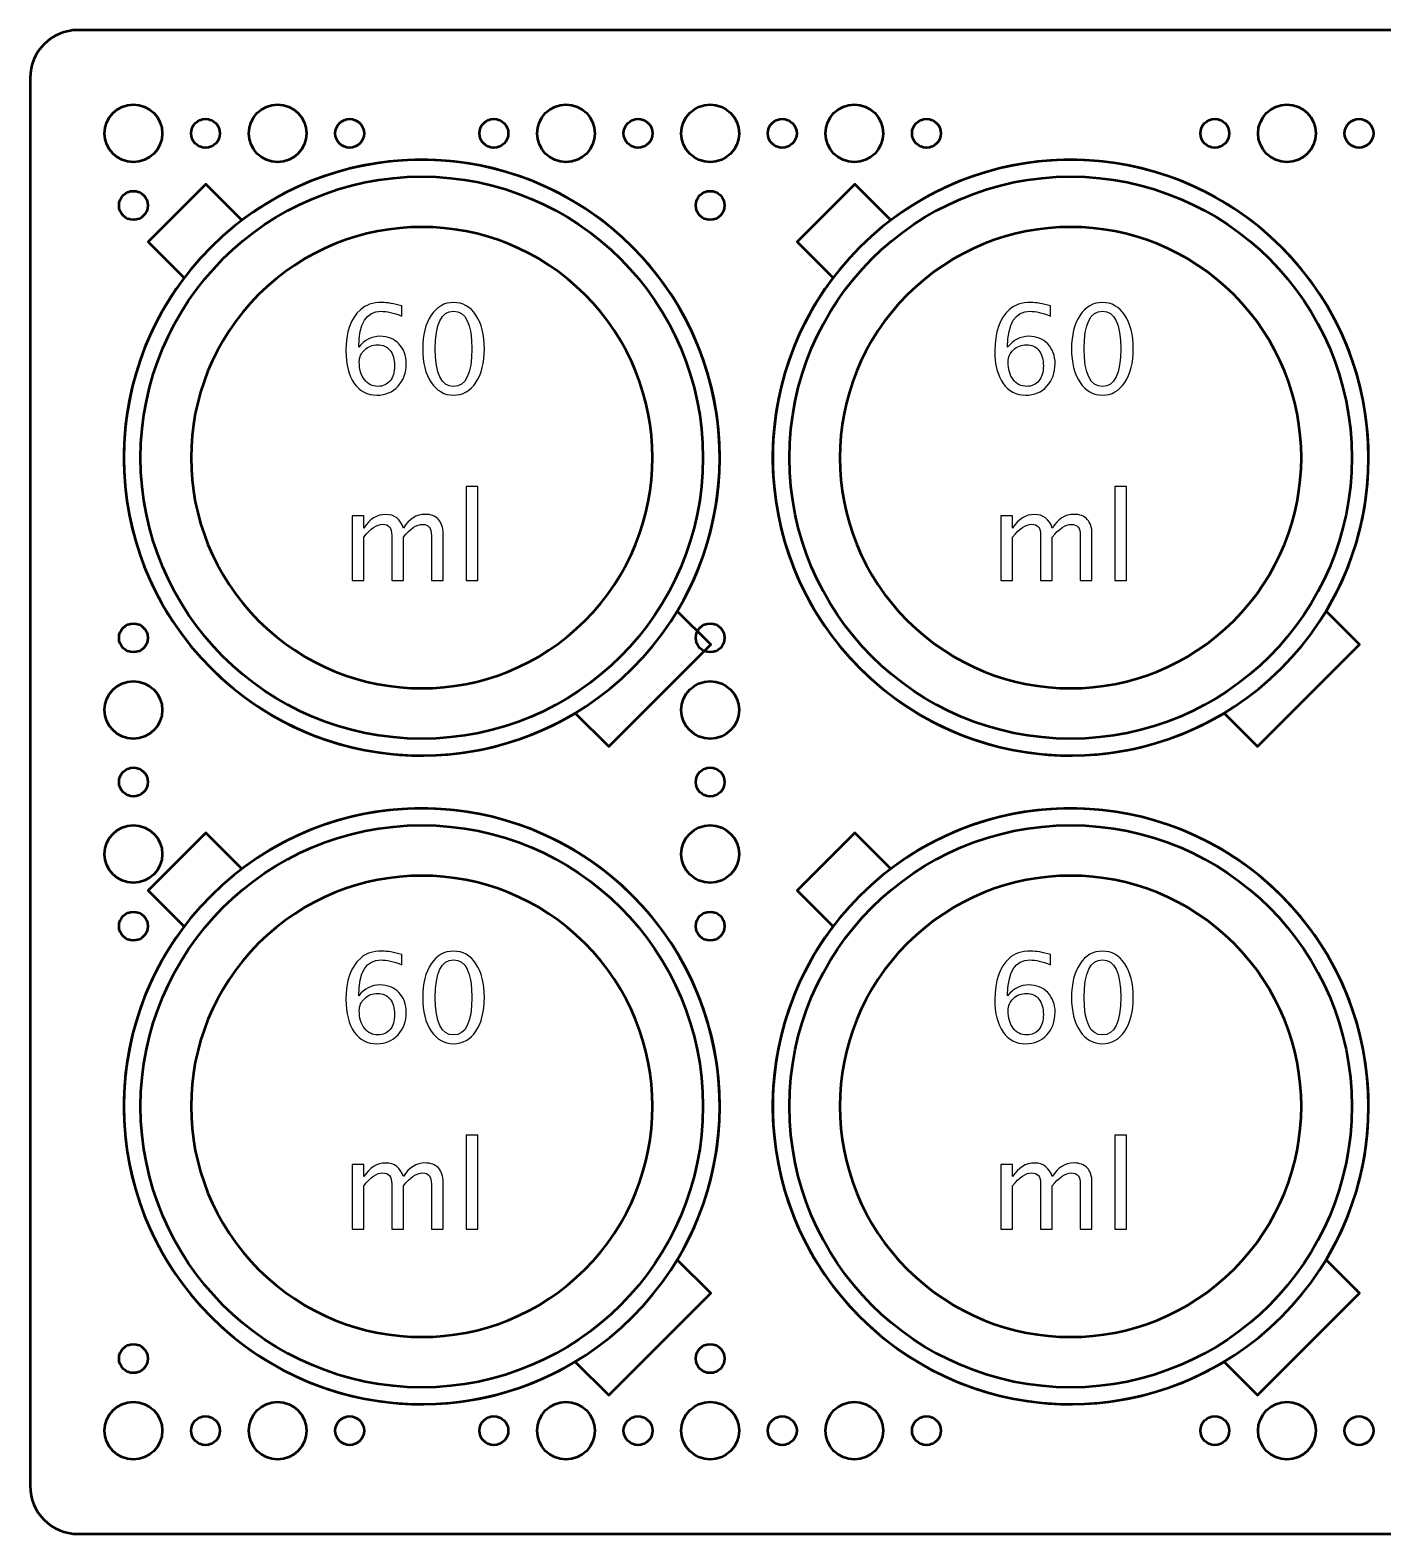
# Model space of a CAD drawing. Header units: centimetres. Extents: x -10.8 to 10.8, y -23.8 to 23.9.
# Drawn here: x -10.82 to 3.25, y -7.83 to 7.83 of the extents above; entities that cross this region are included whole.
import ezdxf

# ---------------------------------------------------------------- set-up
doc = ezdxf.new("R2010")
doc.units = ezdxf.units.CM
doc.header["$MEASUREMENT"] = 0
doc.layers.add('Layer 1', color=7, linetype='Continuous')

msp = doc.modelspace()

# ---------------------------------------------------------------- linework, layer by layer
at = {"layer": 'Layer 1', "lineweight": 53}
for centre, major_axis in [((-9.75, 6.75), (0, 0.3)), ((-8.25, 6.75), (0, 0.3)), ((-5.25, 6.75), (0, 0.3)), ((-3.75, 6.75), (0, 0.3)), ((-2.25, 6.75), (0, 0.3)), ((2.25, 6.75), (0, 0.3)), ((-9, 6.75), (0, 0.15)), ((-7.5, 6.75), (0, 0.15)), ((-6, 6.75), (0, 0.15)), ((-4.5, 6.75), (0, 0.15)), ((-3, 6.75), (0, 0.15)), ((-1.5, 6.75), (0, 0.15)), ((1.5, 6.75), (0, 0.15)), ((3, 6.75), (0, 0.15)), ((-6.75, 3.375), (0, 2.925)), ((0, 3.375), (0, 2.925)), ((-9.75, 6), (0, 0.15)), ((-3.75, 6), (0, 0.15)), ((-9.75, 1.5), (0, 0.15)), ((-3.75, 1.5), (0, 0.15)), ((-9.75, 0.75), (0, 0.3)), ((-3.75, 0.75), (0, 0.3)), ((-9.75, 0), (0, 0.15)), ((-3.75, 0), (0, 0.15)), ((-9.75, -0.75), (0, 0.3)), ((-6.75, -3.375), (0, 2.925)), ((-3.75, -0.75), (0, 0.3)), ((0, -3.375), (0, 2.925)), ((-9.75, -1.5), (0, 0.15)), ((-3.75, -1.5), (0, 0.15)), ((-9.75, -6), (0, 0.15)), ((-3.75, -6), (0, 0.15)), ((-9.75, -6.75), (0, 0.3)), ((-8.25, -6.75), (0, 0.3)), ((-5.25, -6.75), (0, 0.3)), ((-3.75, -6.75), (0, 0.3)), ((-2.25, -6.75), (0, 0.3)), ((2.25, -6.75), (0, 0.3)), ((-9, -6.75), (0, 0.15)), ((-7.5, -6.75), (0, 0.15)), ((-6, -6.75), (0, 0.15)), ((-4.5, -6.75), (0, 0.15)), ((-3, -6.75), (0, 0.15)), ((-1.5, -6.75), (0, 0.15)), ((1.5, -6.75), (0, 0.15)), ((3, -6.75), (0, 0.15))]:
    msp.add_ellipse(centre, major_axis=major_axis, ratio=1, dxfattribs=at)
msp.add_open_spline([(-10.825, -7.325), (-10.825, -7.325), (-10.825, 7.325), (-10.825, 7.325), (-10.825, 7.325), (-10.825, 7.60114), (-10.60114, 7.825), (-10.325, 7.825), (-10.325, 7.825), (-10.325, 7.825), (10.325, 7.825), (10.325, 7.825), (10.325, 7.825), (10.60114, 7.825), (10.825, 7.60114), (10.825, 7.325), (10.825, 7.325), (10.825, 7.325), (10.825, -7.325), (10.825, -7.325), (10.825, -7.325), (10.825, -7.60114), (10.60114, -7.825), (10.325, -7.825), (10.325, -7.825), (10.325, -7.825), (-10.325, -7.825), (-10.325, -7.825), (-10.325, -7.825), (-10.60114, -7.825), (-10.825, -7.60114), (-10.825, -7.325)], degree=3, knots=[0, 0, 0, 0, 0.11111111, 0.11111111, 0.11111111, 0.11111111, 0.22222222, 0.22222222, 0.22222222, 0.22222222, 0.33333333, 0.33333333, 0.33333333, 0.33333333, 0.44444444, 0.44444444, 0.44444444, 0.44444444, 0.55555556, 0.55555556, 0.55555556, 0.55555556, 0.66666667, 0.66666667, 0.66666667, 0.66666667, 0.77777778, 0.77777778, 0.77777778, 0.77777778, 1, 1, 1, 1], dxfattribs=at)
at = {"layer": 'Layer 1', "color": 4, "lineweight": 53}
for points, knots in [([(-8.94204, 5.56704), (-7.7314, 6.77767), (-5.76861, 6.77767), (-4.55797, 5.56704), (-4.55797, 5.56704), (-3.34734, 4.3564), (-3.34734, 2.39361), (-4.55797, 1.18297), (-4.55797, 1.18297), (-5.76861, -0.02766), (-7.7314, -0.02766), (-8.94204, 1.18297), (-8.94204, 1.18297), (-10.15267, 2.39361), (-10.15267, 4.3564), (-8.94204, 5.56704)], [0, 0, 0, 0, 0.2, 0.2, 0.2, 0.2, 0.4, 0.4, 0.4, 0.4, 0.6, 0.6, 0.6, 0.6, 1, 1, 1, 1]), ([(-8.62092, 5.84696), (-7.40599, 6.76886), (-5.66664, 6.6757), (-4.55797, 5.56704), (-4.55797, 5.56704), (-3.53024, 4.5393), (-3.37517, 2.96956), (-4.09239, 1.77805), (-4.09239, 1.77805), (-4.09239, 1.77805), (-3.7448, 1.43046), (-3.7448, 1.43046), (-3.7448, 1.43046), (-3.7448, 1.43046), (-4.80546, 0.3698), (-4.80546, 0.3698), (-4.80546, 0.3698), (-4.80546, 0.3698), (-5.15305, 0.71739), (-5.15305, 0.71739), (-5.15305, 0.71739), (-6.34456, 0.00017), (-7.9143, 0.15524), (-8.94204, 1.18297), (-8.94204, 1.18297), (-10.0507, 2.29164), (-10.14386, 4.03099), (-9.22196, 5.24592), (-9.22196, 5.24592), (-9.22196, 5.24592), (-9.59611, 5.62007), (-9.59611, 5.62007), (-9.59611, 5.62007), (-9.59611, 5.62007), (-8.99507, 6.22111), (-8.99507, 6.22111), (-8.99507, 6.22111), (-8.99507, 6.22111), (-8.62092, 5.84696), (-8.62092, 5.84696)], [0, 0, 0, 0, 0.09090909, 0.09090909, 0.09090909, 0.09090909, 0.18181818, 0.18181818, 0.18181818, 0.18181818, 0.27272727, 0.27272727, 0.27272727, 0.27272727, 0.36363636, 0.36363636, 0.36363636, 0.36363636, 0.45454545, 0.45454545, 0.45454545, 0.45454545, 0.54545455, 0.54545455, 0.54545455, 0.54545455, 0.63636364, 0.63636364, 0.63636364, 0.63636364, 0.72727273, 0.72727273, 0.72727273, 0.72727273, 0.81818182, 0.81818182, 0.81818182, 0.81818182, 1, 1, 1, 1]), ([(-2.19204, 5.56704), (-0.9814, 6.77767), (0.98139, 6.77767), (2.19203, 5.56704), (2.19203, 5.56704), (3.40266, 4.3564), (3.40266, 2.39361), (2.19203, 1.18297), (2.19203, 1.18297), (0.98139, -0.02766), (-0.9814, -0.02766), (-2.19204, 1.18297), (-2.19204, 1.18297), (-3.40267, 2.39361), (-3.40267, 4.3564), (-2.19204, 5.56704)], [0, 0, 0, 0, 0.2, 0.2, 0.2, 0.2, 0.4, 0.4, 0.4, 0.4, 0.6, 0.6, 0.6, 0.6, 1, 1, 1, 1]), ([(-1.87092, 5.84696), (-0.65599, 6.76886), (1.08336, 6.6757), (2.19203, 5.56704), (2.19203, 5.56704), (3.21976, 4.5393), (3.37483, 2.96956), (2.65761, 1.77805), (2.65761, 1.77805), (2.65761, 1.77805), (3.0052, 1.43046), (3.0052, 1.43046), (3.0052, 1.43046), (3.0052, 1.43046), (1.94454, 0.3698), (1.94454, 0.3698), (1.94454, 0.3698), (1.94454, 0.3698), (1.59695, 0.71739), (1.59695, 0.71739), (1.59695, 0.71739), (0.40544, 0.00017), (-1.1643, 0.15524), (-2.19204, 1.18297), (-2.19204, 1.18297), (-3.3007, 2.29164), (-3.39386, 4.03099), (-2.47196, 5.24592), (-2.47196, 5.24592), (-2.47196, 5.24592), (-2.84611, 5.62007), (-2.84611, 5.62007), (-2.84611, 5.62007), (-2.84611, 5.62007), (-2.24507, 6.22111), (-2.24507, 6.22111), (-2.24507, 6.22111), (-2.24507, 6.22111), (-1.87092, 5.84696), (-1.87092, 5.84696)], [0, 0, 0, 0, 0.09090909, 0.09090909, 0.09090909, 0.09090909, 0.18181818, 0.18181818, 0.18181818, 0.18181818, 0.27272727, 0.27272727, 0.27272727, 0.27272727, 0.36363636, 0.36363636, 0.36363636, 0.36363636, 0.45454545, 0.45454545, 0.45454545, 0.45454545, 0.54545455, 0.54545455, 0.54545455, 0.54545455, 0.63636364, 0.63636364, 0.63636364, 0.63636364, 0.72727273, 0.72727273, 0.72727273, 0.72727273, 0.81818182, 0.81818182, 0.81818182, 0.81818182, 1, 1, 1, 1]), ([(-8.44706, 5.07206), (-7.5098, 6.00932), (-5.99021, 6.00932), (-5.05295, 5.07206), (-5.05295, 5.07206), (-4.11569, 4.1348), (-4.11569, 2.61521), (-5.05295, 1.67795), (-5.05295, 1.67795), (-5.99021, 0.74069), (-7.5098, 0.74069), (-8.44706, 1.67795), (-8.44706, 1.67795), (-9.38432, 2.61521), (-9.38432, 4.1348), (-8.44706, 5.07206)], [0, 0, 0, 0, 0.2, 0.2, 0.2, 0.2, 0.4, 0.4, 0.4, 0.4, 0.6, 0.6, 0.6, 0.6, 1, 1, 1, 1]), ([(-1.69706, 5.07206), (-0.7598, 6.00932), (0.75979, 6.00932), (1.69705, 5.07206), (1.69705, 5.07206), (2.63431, 4.1348), (2.63431, 2.61521), (1.69705, 1.67795), (1.69705, 1.67795), (0.75979, 0.74069), (-0.7598, 0.74069), (-1.69706, 1.67795), (-1.69706, 1.67795), (-2.63432, 2.61521), (-2.63432, 4.1348), (-1.69706, 5.07206)], [0, 0, 0, 0, 0.2, 0.2, 0.2, 0.2, 0.4, 0.4, 0.4, 0.4, 0.6, 0.6, 0.6, 0.6, 1, 1, 1, 1]), ([(-8.94204, -1.18296), (-7.7314, 0.02767), (-5.76861, 0.02767), (-4.55797, -1.18296), (-4.55797, -1.18296), (-3.34734, -2.3936), (-3.34734, -4.35639), (-4.55797, -5.56703), (-4.55797, -5.56703), (-5.76861, -6.77766), (-7.7314, -6.77766), (-8.94204, -5.56703), (-8.94204, -5.56703), (-10.15267, -4.35639), (-10.15267, -2.3936), (-8.94204, -1.18296)], [0, 0, 0, 0, 0.2, 0.2, 0.2, 0.2, 0.4, 0.4, 0.4, 0.4, 0.6, 0.6, 0.6, 0.6, 1, 1, 1, 1]), ([(-8.62092, -0.90304), (-7.40599, 0.01886), (-5.66664, -0.0743), (-4.55797, -1.18296), (-4.55797, -1.18296), (-3.53024, -2.2107), (-3.37517, -3.78044), (-4.09239, -4.97195), (-4.09239, -4.97195), (-4.09239, -4.97195), (-3.7448, -5.31954), (-3.7448, -5.31954), (-3.7448, -5.31954), (-3.7448, -5.31954), (-4.80546, -6.3802), (-4.80546, -6.3802), (-4.80546, -6.3802), (-4.80546, -6.3802), (-5.15305, -6.03261), (-5.15305, -6.03261), (-5.15305, -6.03261), (-6.34456, -6.74983), (-7.9143, -6.59476), (-8.94204, -5.56703), (-8.94204, -5.56703), (-10.0507, -4.45836), (-10.14386, -2.71901), (-9.22196, -1.50408), (-9.22196, -1.50408), (-9.22196, -1.50408), (-9.59611, -1.12993), (-9.59611, -1.12993), (-9.59611, -1.12993), (-9.59611, -1.12993), (-8.99507, -0.52889), (-8.99507, -0.52889), (-8.99507, -0.52889), (-8.99507, -0.52889), (-8.62092, -0.90304), (-8.62092, -0.90304)], [0, 0, 0, 0, 0.09090909, 0.09090909, 0.09090909, 0.09090909, 0.18181818, 0.18181818, 0.18181818, 0.18181818, 0.27272727, 0.27272727, 0.27272727, 0.27272727, 0.36363636, 0.36363636, 0.36363636, 0.36363636, 0.45454545, 0.45454545, 0.45454545, 0.45454545, 0.54545455, 0.54545455, 0.54545455, 0.54545455, 0.63636364, 0.63636364, 0.63636364, 0.63636364, 0.72727273, 0.72727273, 0.72727273, 0.72727273, 0.81818182, 0.81818182, 0.81818182, 0.81818182, 1, 1, 1, 1]), ([(-2.19204, -1.18296), (-0.9814, 0.02767), (0.98139, 0.02767), (2.19203, -1.18296), (2.19203, -1.18296), (3.40266, -2.3936), (3.40266, -4.35639), (2.19203, -5.56703), (2.19203, -5.56703), (0.98139, -6.77766), (-0.9814, -6.77766), (-2.19204, -5.56703), (-2.19204, -5.56703), (-3.40267, -4.35639), (-3.40267, -2.3936), (-2.19204, -1.18296)], [0, 0, 0, 0, 0.2, 0.2, 0.2, 0.2, 0.4, 0.4, 0.4, 0.4, 0.6, 0.6, 0.6, 0.6, 1, 1, 1, 1]), ([(-1.87092, -0.90304), (-0.65599, 0.01886), (1.08336, -0.0743), (2.19203, -1.18296), (2.19203, -1.18296), (3.21976, -2.2107), (3.37483, -3.78044), (2.65761, -4.97195), (2.65761, -4.97195), (2.65761, -4.97195), (3.0052, -5.31954), (3.0052, -5.31954), (3.0052, -5.31954), (3.0052, -5.31954), (1.94454, -6.3802), (1.94454, -6.3802), (1.94454, -6.3802), (1.94454, -6.3802), (1.59695, -6.03261), (1.59695, -6.03261), (1.59695, -6.03261), (0.40544, -6.74983), (-1.1643, -6.59476), (-2.19204, -5.56703), (-2.19204, -5.56703), (-3.3007, -4.45836), (-3.39386, -2.71901), (-2.47196, -1.50408), (-2.47196, -1.50408), (-2.47196, -1.50408), (-2.84611, -1.12993), (-2.84611, -1.12993), (-2.84611, -1.12993), (-2.84611, -1.12993), (-2.24507, -0.52889), (-2.24507, -0.52889), (-2.24507, -0.52889), (-2.24507, -0.52889), (-1.87092, -0.90304), (-1.87092, -0.90304)], [0, 0, 0, 0, 0.09090909, 0.09090909, 0.09090909, 0.09090909, 0.18181818, 0.18181818, 0.18181818, 0.18181818, 0.27272727, 0.27272727, 0.27272727, 0.27272727, 0.36363636, 0.36363636, 0.36363636, 0.36363636, 0.45454545, 0.45454545, 0.45454545, 0.45454545, 0.54545455, 0.54545455, 0.54545455, 0.54545455, 0.63636364, 0.63636364, 0.63636364, 0.63636364, 0.72727273, 0.72727273, 0.72727273, 0.72727273, 0.81818182, 0.81818182, 0.81818182, 0.81818182, 1, 1, 1, 1]), ([(-8.44706, -1.67794), (-7.5098, -0.74068), (-5.99021, -0.74068), (-5.05295, -1.67794), (-5.05295, -1.67794), (-4.11569, -2.6152), (-4.11569, -4.13479), (-5.05295, -5.07205), (-5.05295, -5.07205), (-5.99021, -6.00931), (-7.5098, -6.00931), (-8.44706, -5.07205), (-8.44706, -5.07205), (-9.38432, -4.13479), (-9.38432, -2.6152), (-8.44706, -1.67794)], [0, 0, 0, 0, 0.2, 0.2, 0.2, 0.2, 0.4, 0.4, 0.4, 0.4, 0.6, 0.6, 0.6, 0.6, 1, 1, 1, 1]), ([(-1.69706, -1.67794), (-0.7598, -0.74068), (0.75979, -0.74068), (1.69705, -1.67794), (1.69705, -1.67794), (2.63431, -2.6152), (2.63431, -4.13479), (1.69705, -5.07205), (1.69705, -5.07205), (0.75979, -6.00931), (-0.7598, -6.00931), (-1.69706, -5.07205), (-1.69706, -5.07205), (-2.63432, -4.13479), (-2.63432, -2.6152), (-1.69706, -1.67794)], [0, 0, 0, 0, 0.2, 0.2, 0.2, 0.2, 0.4, 0.4, 0.4, 0.4, 0.6, 0.6, 0.6, 0.6, 1, 1, 1, 1])]:
    msp.add_open_spline(points, degree=3, knots=knots, dxfattribs=at)
at = {"layer": 'Layer 1', "color": 4}
for points, knots in [([(-7.40545, 4.5245), (-7.34703, 4.60006), (-7.27358, 4.63795), (-7.1851, 4.63795), (-7.1851, 4.63795), (-7.10488, 4.63795), (-7.03927, 4.61149), (-6.98804, 4.55836), (-6.98804, 4.55836), (-6.93703, 4.50524), (-6.91142, 4.43708), (-6.91142, 4.35389), (-6.91142, 4.35389), (-6.91142, 4.25843), (-6.93999, 4.1799), (-6.99736, 4.11831), (-6.99736, 4.11831), (-7.05472, 4.05671), (-7.12753, 4.02581), (-7.21622, 4.02581), (-7.21622, 4.02581), (-7.31697, 4.02581), (-7.39614, 4.06666), (-7.45307, 4.14815), (-7.45307, 4.14815), (-7.51022, 4.22986), (-7.5388, 4.34289), (-7.5388, 4.48703), (-7.5388, 4.48703), (-7.5388, 4.68134), (-7.48885, 4.82379), (-7.38915, 4.91481), (-7.38915, 4.91481), (-7.33496, 4.96476), (-7.26003, 4.98974), (-7.16457, 4.98974), (-7.16457, 4.98974), (-7.10912, 4.98974), (-7.04032, 4.97831), (-6.95841, 4.95545), (-6.95841, 4.95545), (-6.95841, 4.95545), (-6.95841, 4.84877), (-6.95841, 4.84877), (-6.95841, 4.84877), (-7.04498, 4.88179), (-7.1161, 4.8983), (-7.17198, 4.8983), (-7.17198, 4.8983), (-7.32756, 4.8983), (-7.40545, 4.77363), (-7.40545, 4.5245)], [0, 0, 0, 0, 0.07142857, 0.07142857, 0.07142857, 0.07142857, 0.14285714, 0.14285714, 0.14285714, 0.14285714, 0.21428571, 0.21428571, 0.21428571, 0.21428571, 0.28571429, 0.28571429, 0.28571429, 0.28571429, 0.35714286, 0.35714286, 0.35714286, 0.35714286, 0.42857143, 0.42857143, 0.42857143, 0.42857143, 0.5, 0.5, 0.5, 0.5, 0.57142857, 0.57142857, 0.57142857, 0.57142857, 0.64285714, 0.64285714, 0.64285714, 0.64285714, 0.71428571, 0.71428571, 0.71428571, 0.71428571, 0.78571429, 0.78571429, 0.78571429, 0.78571429, 0.85714286, 0.85714286, 0.85714286, 0.85714286, 1, 1, 1, 1]), ([(-6.41951, 4.02581), (-6.51582, 4.02581), (-6.5935, 4.07005), (-6.65234, 4.15831), (-6.65234, 4.15831), (-6.7114, 4.24658), (-6.74082, 4.363), (-6.74082, 4.50778), (-6.74082, 4.50778), (-6.74082, 4.65256), (-6.7114, 4.76897), (-6.65234, 4.85724), (-6.65234, 4.85724), (-6.5935, 4.9455), (-6.51582, 4.98974), (-6.41951, 4.98974), (-6.41951, 4.98974), (-6.32278, 4.98974), (-6.2451, 4.94571), (-6.18625, 4.85766), (-6.18625, 4.85766), (-6.12762, 4.76961), (-6.0982, 4.65298), (-6.0982, 4.50778), (-6.0982, 4.50778), (-6.0982, 4.363), (-6.12762, 4.24658), (-6.18625, 4.15831), (-6.18625, 4.15831), (-6.2451, 4.07005), (-6.32278, 4.02581), (-6.41951, 4.02581)], [0, 0, 0, 0, 0.11111111, 0.11111111, 0.11111111, 0.11111111, 0.22222222, 0.22222222, 0.22222222, 0.22222222, 0.33333333, 0.33333333, 0.33333333, 0.33333333, 0.44444444, 0.44444444, 0.44444444, 0.44444444, 0.55555556, 0.55555556, 0.55555556, 0.55555556, 0.66666667, 0.66666667, 0.66666667, 0.66666667, 0.77777778, 0.77777778, 0.77777778, 0.77777778, 1, 1, 1, 1]), ([(-6.41972, 4.11725), (-6.29251, 4.11725), (-6.22901, 4.24743), (-6.22901, 4.50778), (-6.22901, 4.50778), (-6.22901, 4.76813), (-6.29251, 4.8983), (-6.41972, 4.8983), (-6.41972, 4.8983), (-6.54651, 4.8983), (-6.61001, 4.76813), (-6.61001, 4.50778), (-6.61001, 4.50778), (-6.61001, 4.24743), (-6.54651, 4.11725), (-6.41972, 4.11725)], [0, 0, 0, 0, 0.2, 0.2, 0.2, 0.2, 0.4, 0.4, 0.4, 0.4, 0.6, 0.6, 0.6, 0.6, 1, 1, 1, 1]), ([(-0.65545, 4.5245), (-0.59703, 4.60006), (-0.52358, 4.63795), (-0.4351, 4.63795), (-0.4351, 4.63795), (-0.35488, 4.63795), (-0.28927, 4.61149), (-0.23804, 4.55836), (-0.23804, 4.55836), (-0.18703, 4.50524), (-0.16142, 4.43708), (-0.16142, 4.35389), (-0.16142, 4.35389), (-0.16142, 4.25843), (-0.18999, 4.1799), (-0.24736, 4.11831), (-0.24736, 4.11831), (-0.30472, 4.05671), (-0.37753, 4.02581), (-0.46622, 4.02581), (-0.46622, 4.02581), (-0.56697, 4.02581), (-0.64614, 4.06666), (-0.70307, 4.14815), (-0.70307, 4.14815), (-0.76022, 4.22986), (-0.7888, 4.34289), (-0.7888, 4.48703), (-0.7888, 4.48703), (-0.7888, 4.68134), (-0.73885, 4.82379), (-0.63915, 4.91481), (-0.63915, 4.91481), (-0.58496, 4.96476), (-0.51003, 4.98974), (-0.41457, 4.98974), (-0.41457, 4.98974), (-0.35912, 4.98974), (-0.29032, 4.97831), (-0.20841, 4.95545), (-0.20841, 4.95545), (-0.20841, 4.95545), (-0.20841, 4.84877), (-0.20841, 4.84877), (-0.20841, 4.84877), (-0.29498, 4.88179), (-0.3661, 4.8983), (-0.42198, 4.8983), (-0.42198, 4.8983), (-0.57756, 4.8983), (-0.65545, 4.77363), (-0.65545, 4.5245)], [0, 0, 0, 0, 0.07142857, 0.07142857, 0.07142857, 0.07142857, 0.14285714, 0.14285714, 0.14285714, 0.14285714, 0.21428571, 0.21428571, 0.21428571, 0.21428571, 0.28571429, 0.28571429, 0.28571429, 0.28571429, 0.35714286, 0.35714286, 0.35714286, 0.35714286, 0.42857143, 0.42857143, 0.42857143, 0.42857143, 0.5, 0.5, 0.5, 0.5, 0.57142857, 0.57142857, 0.57142857, 0.57142857, 0.64285714, 0.64285714, 0.64285714, 0.64285714, 0.71428571, 0.71428571, 0.71428571, 0.71428571, 0.78571429, 0.78571429, 0.78571429, 0.78571429, 0.85714286, 0.85714286, 0.85714286, 0.85714286, 1, 1, 1, 1]), ([(0.33049, 4.02581), (0.23418, 4.02581), (0.1565, 4.07005), (0.09766, 4.15831), (0.09766, 4.15831), (0.0386, 4.24658), (0.00918, 4.363), (0.00918, 4.50778), (0.00918, 4.50778), (0.00918, 4.65256), (0.0386, 4.76897), (0.09766, 4.85724), (0.09766, 4.85724), (0.1565, 4.9455), (0.23418, 4.98974), (0.33049, 4.98974), (0.33049, 4.98974), (0.42722, 4.98974), (0.5049, 4.94571), (0.56375, 4.85766), (0.56375, 4.85766), (0.62238, 4.76961), (0.6518, 4.65298), (0.6518, 4.50778), (0.6518, 4.50778), (0.6518, 4.363), (0.62238, 4.24658), (0.56375, 4.15831), (0.56375, 4.15831), (0.5049, 4.07005), (0.42722, 4.02581), (0.33049, 4.02581)], [0, 0, 0, 0, 0.11111111, 0.11111111, 0.11111111, 0.11111111, 0.22222222, 0.22222222, 0.22222222, 0.22222222, 0.33333333, 0.33333333, 0.33333333, 0.33333333, 0.44444444, 0.44444444, 0.44444444, 0.44444444, 0.55555556, 0.55555556, 0.55555556, 0.55555556, 0.66666667, 0.66666667, 0.66666667, 0.66666667, 0.77777778, 0.77777778, 0.77777778, 0.77777778, 1, 1, 1, 1]), ([(0.33028, 4.11725), (0.45749, 4.11725), (0.52099, 4.24743), (0.52099, 4.50778), (0.52099, 4.50778), (0.52099, 4.76813), (0.45749, 4.8983), (0.33028, 4.8983), (0.33028, 4.8983), (0.20349, 4.8983), (0.13999, 4.76813), (0.13999, 4.50778), (0.13999, 4.50778), (0.13999, 4.24743), (0.20349, 4.11725), (0.33028, 4.11725)], [0, 0, 0, 0, 0.2, 0.2, 0.2, 0.2, 0.4, 0.4, 0.4, 0.4, 0.6, 0.6, 0.6, 0.6, 1, 1, 1, 1]), ([(-7.03334, 4.32976), (-7.03334, 4.39771), (-7.049, 4.45147), (-7.08054, 4.49105), (-7.08054, 4.49105), (-7.11208, 4.53064), (-7.15526, 4.55032), (-7.21008, 4.55032), (-7.21008, 4.55032), (-7.26236, 4.55032), (-7.30702, 4.53296), (-7.34428, 4.49804), (-7.34428, 4.49804), (-7.38174, 4.46333), (-7.40037, 4.42142), (-7.40037, 4.37252), (-7.40037, 4.37252), (-7.40037, 4.29547), (-7.38259, 4.23367), (-7.34724, 4.1871), (-7.34724, 4.1871), (-7.31168, 4.14053), (-7.26469, 4.11725), (-7.20627, 4.11725), (-7.20627, 4.11725), (-7.15314, 4.11725), (-7.11102, 4.1363), (-7.07991, 4.1744), (-7.07991, 4.1744), (-7.04879, 4.2125), (-7.03334, 4.26436), (-7.03334, 4.32976)], [0, 0, 0, 0, 0.11111111, 0.11111111, 0.11111111, 0.11111111, 0.22222222, 0.22222222, 0.22222222, 0.22222222, 0.33333333, 0.33333333, 0.33333333, 0.33333333, 0.44444444, 0.44444444, 0.44444444, 0.44444444, 0.55555556, 0.55555556, 0.55555556, 0.55555556, 0.66666667, 0.66666667, 0.66666667, 0.66666667, 0.77777778, 0.77777778, 0.77777778, 0.77777778, 1, 1, 1, 1]), ([(-0.28334, 4.32976), (-0.28334, 4.39771), (-0.299, 4.45147), (-0.33054, 4.49105), (-0.33054, 4.49105), (-0.36208, 4.53064), (-0.40526, 4.55032), (-0.46008, 4.55032), (-0.46008, 4.55032), (-0.51236, 4.55032), (-0.55702, 4.53296), (-0.59428, 4.49804), (-0.59428, 4.49804), (-0.63174, 4.46333), (-0.65037, 4.42142), (-0.65037, 4.37252), (-0.65037, 4.37252), (-0.65037, 4.29547), (-0.63259, 4.23367), (-0.59724, 4.1871), (-0.59724, 4.1871), (-0.56168, 4.14053), (-0.51469, 4.11725), (-0.45627, 4.11725), (-0.45627, 4.11725), (-0.40314, 4.11725), (-0.36102, 4.1363), (-0.32991, 4.1744), (-0.32991, 4.1744), (-0.29879, 4.2125), (-0.28334, 4.26436), (-0.28334, 4.32976)], [0, 0, 0, 0, 0.11111111, 0.11111111, 0.11111111, 0.11111111, 0.22222222, 0.22222222, 0.22222222, 0.22222222, 0.33333333, 0.33333333, 0.33333333, 0.33333333, 0.44444444, 0.44444444, 0.44444444, 0.44444444, 0.55555556, 0.55555556, 0.55555556, 0.55555556, 0.66666667, 0.66666667, 0.66666667, 0.66666667, 0.77777778, 0.77777778, 0.77777778, 0.77777778, 1, 1, 1, 1]), ([(-6.28955, 2.0971), (-6.28955, 2.0971), (-6.28955, 3.07627), (-6.28955, 3.07627), (-6.28955, 3.07627), (-6.28955, 3.07627), (-6.16763, 3.07627), (-6.16763, 3.07627), (-6.16763, 3.07627), (-6.16763, 3.07627), (-6.16763, 2.0971), (-6.16763, 2.0971), (-6.16763, 2.0971), (-6.16763, 2.0971), (-6.28955, 2.0971), (-6.28955, 2.0971)], [0, 0, 0, 0, 0.2, 0.2, 0.2, 0.2, 0.4, 0.4, 0.4, 0.4, 0.6, 0.6, 0.6, 0.6, 1, 1, 1, 1]), ([(0.46045, 2.0971), (0.46045, 2.0971), (0.46045, 3.07627), (0.46045, 3.07627), (0.46045, 3.07627), (0.46045, 3.07627), (0.58237, 3.07627), (0.58237, 3.07627), (0.58237, 3.07627), (0.58237, 3.07627), (0.58237, 2.0971), (0.58237, 2.0971), (0.58237, 2.0971), (0.58237, 2.0971), (0.46045, 2.0971), (0.46045, 2.0971)], [0, 0, 0, 0, 0.2, 0.2, 0.2, 0.2, 0.4, 0.4, 0.4, 0.4, 0.6, 0.6, 0.6, 0.6, 1, 1, 1, 1]), ([(-7.47531, 2.0971), (-7.47531, 2.0971), (-7.47531, 2.7702), (-7.47531, 2.7702), (-7.47531, 2.7702), (-7.47531, 2.7702), (-7.35339, 2.7702), (-7.35339, 2.7702), (-7.35339, 2.7702), (-7.35339, 2.7702), (-7.35339, 2.64299), (-7.35339, 2.64299), (-7.35339, 2.64299), (-7.29391, 2.73718), (-7.21771, 2.78417), (-7.12437, 2.78417), (-7.12437, 2.78417), (-7.03441, 2.78417), (-6.97324, 2.73718), (-6.94064, 2.64299), (-6.94064, 2.64299), (-6.88285, 2.73803), (-6.8075, 2.78544), (-6.715, 2.78544), (-6.715, 2.78544), (-6.65595, 2.78544), (-6.61002, 2.76808), (-6.57721, 2.73316), (-6.57721, 2.73316), (-6.5444, 2.69823), (-6.52789, 2.64934), (-6.52789, 2.58647), (-6.52789, 2.58647), (-6.52789, 2.58647), (-6.52789, 2.0971), (-6.52789, 2.0971), (-6.52789, 2.0971), (-6.52789, 2.0971), (-6.64981, 2.0971), (-6.64981, 2.0971), (-6.64981, 2.0971), (-6.64981, 2.0971), (-6.64981, 2.56637), (-6.64981, 2.56637), (-6.64981, 2.56637), (-6.64981, 2.64299), (-6.68029, 2.6813), (-6.74125, 2.6813), (-6.74125, 2.6813), (-6.80454, 2.6813), (-6.871, 2.63664), (-6.94064, 2.5471), (-6.94064, 2.5471), (-6.94064, 2.5471), (-6.94064, 2.0971), (-6.94064, 2.0971), (-6.94064, 2.0971), (-6.94064, 2.0971), (-7.06256, 2.0971), (-7.06256, 2.0971), (-7.06256, 2.0971), (-7.06256, 2.0971), (-7.06256, 2.56679), (-7.06256, 2.56679), (-7.06256, 2.56679), (-7.06256, 2.64405), (-7.09346, 2.68257), (-7.15548, 2.68257), (-7.15548, 2.68257), (-7.21708, 2.68257), (-7.28312, 2.6377), (-7.35339, 2.54774), (-7.35339, 2.54774), (-7.35339, 2.54774), (-7.35339, 2.0971), (-7.35339, 2.0971), (-7.35339, 2.0971), (-7.35339, 2.0971), (-7.47531, 2.0971), (-7.47531, 2.0971)], [0, 0, 0, 0, 0.04761905, 0.04761905, 0.04761905, 0.04761905, 0.0952381, 0.0952381, 0.0952381, 0.0952381, 0.14285714, 0.14285714, 0.14285714, 0.14285714, 0.19047619, 0.19047619, 0.19047619, 0.19047619, 0.23809524, 0.23809524, 0.23809524, 0.23809524, 0.28571429, 0.28571429, 0.28571429, 0.28571429, 0.33333333, 0.33333333, 0.33333333, 0.33333333, 0.38095238, 0.38095238, 0.38095238, 0.38095238, 0.42857143, 0.42857143, 0.42857143, 0.42857143, 0.47619048, 0.47619048, 0.47619048, 0.47619048, 0.52380952, 0.52380952, 0.52380952, 0.52380952, 0.57142857, 0.57142857, 0.57142857, 0.57142857, 0.61904762, 0.61904762, 0.61904762, 0.61904762, 0.66666667, 0.66666667, 0.66666667, 0.66666667, 0.71428571, 0.71428571, 0.71428571, 0.71428571, 0.76190476, 0.76190476, 0.76190476, 0.76190476, 0.80952381, 0.80952381, 0.80952381, 0.80952381, 0.85714286, 0.85714286, 0.85714286, 0.85714286, 0.9047619, 0.9047619, 0.9047619, 0.9047619, 1, 1, 1, 1]), ([(-0.72531, 2.0971), (-0.72531, 2.0971), (-0.72531, 2.7702), (-0.72531, 2.7702), (-0.72531, 2.7702), (-0.72531, 2.7702), (-0.60339, 2.7702), (-0.60339, 2.7702), (-0.60339, 2.7702), (-0.60339, 2.7702), (-0.60339, 2.64299), (-0.60339, 2.64299), (-0.60339, 2.64299), (-0.54391, 2.73718), (-0.46771, 2.78417), (-0.37437, 2.78417), (-0.37437, 2.78417), (-0.28441, 2.78417), (-0.22324, 2.73718), (-0.19064, 2.64299), (-0.19064, 2.64299), (-0.13285, 2.73803), (-0.0575, 2.78544), (0.035, 2.78544), (0.035, 2.78544), (0.09405, 2.78544), (0.13998, 2.76808), (0.17279, 2.73316), (0.17279, 2.73316), (0.2056, 2.69823), (0.22211, 2.64934), (0.22211, 2.58647), (0.22211, 2.58647), (0.22211, 2.58647), (0.22211, 2.0971), (0.22211, 2.0971), (0.22211, 2.0971), (0.22211, 2.0971), (0.10019, 2.0971), (0.10019, 2.0971), (0.10019, 2.0971), (0.10019, 2.0971), (0.10019, 2.56637), (0.10019, 2.56637), (0.10019, 2.56637), (0.10019, 2.64299), (0.06971, 2.6813), (0.00875, 2.6813), (0.00875, 2.6813), (-0.05454, 2.6813), (-0.121, 2.63664), (-0.19064, 2.5471), (-0.19064, 2.5471), (-0.19064, 2.5471), (-0.19064, 2.0971), (-0.19064, 2.0971), (-0.19064, 2.0971), (-0.19064, 2.0971), (-0.31256, 2.0971), (-0.31256, 2.0971), (-0.31256, 2.0971), (-0.31256, 2.0971), (-0.31256, 2.56679), (-0.31256, 2.56679), (-0.31256, 2.56679), (-0.31256, 2.64405), (-0.34346, 2.68257), (-0.40548, 2.68257), (-0.40548, 2.68257), (-0.46708, 2.68257), (-0.53312, 2.6377), (-0.60339, 2.54774), (-0.60339, 2.54774), (-0.60339, 2.54774), (-0.60339, 2.0971), (-0.60339, 2.0971), (-0.60339, 2.0971), (-0.60339, 2.0971), (-0.72531, 2.0971), (-0.72531, 2.0971)], [0, 0, 0, 0, 0.04761905, 0.04761905, 0.04761905, 0.04761905, 0.0952381, 0.0952381, 0.0952381, 0.0952381, 0.14285714, 0.14285714, 0.14285714, 0.14285714, 0.19047619, 0.19047619, 0.19047619, 0.19047619, 0.23809524, 0.23809524, 0.23809524, 0.23809524, 0.28571429, 0.28571429, 0.28571429, 0.28571429, 0.33333333, 0.33333333, 0.33333333, 0.33333333, 0.38095238, 0.38095238, 0.38095238, 0.38095238, 0.42857143, 0.42857143, 0.42857143, 0.42857143, 0.47619048, 0.47619048, 0.47619048, 0.47619048, 0.52380952, 0.52380952, 0.52380952, 0.52380952, 0.57142857, 0.57142857, 0.57142857, 0.57142857, 0.61904762, 0.61904762, 0.61904762, 0.61904762, 0.66666667, 0.66666667, 0.66666667, 0.66666667, 0.71428571, 0.71428571, 0.71428571, 0.71428571, 0.76190476, 0.76190476, 0.76190476, 0.76190476, 0.80952381, 0.80952381, 0.80952381, 0.80952381, 0.85714286, 0.85714286, 0.85714286, 0.85714286, 0.9047619, 0.9047619, 0.9047619, 0.9047619, 1, 1, 1, 1]), ([(-7.40545, -2.2255), (-7.34703, -2.14994), (-7.27358, -2.11205), (-7.1851, -2.11205), (-7.1851, -2.11205), (-7.10488, -2.11205), (-7.03927, -2.13851), (-6.98804, -2.19164), (-6.98804, -2.19164), (-6.93703, -2.24476), (-6.91142, -2.31292), (-6.91142, -2.39611), (-6.91142, -2.39611), (-6.91142, -2.49157), (-6.93999, -2.5701), (-6.99736, -2.63169), (-6.99736, -2.63169), (-7.05472, -2.69329), (-7.12753, -2.72419), (-7.21622, -2.72419), (-7.21622, -2.72419), (-7.31697, -2.72419), (-7.39614, -2.68334), (-7.45307, -2.60185), (-7.45307, -2.60185), (-7.51022, -2.52014), (-7.5388, -2.40711), (-7.5388, -2.26297), (-7.5388, -2.26297), (-7.5388, -2.06866), (-7.48885, -1.92621), (-7.38915, -1.83519), (-7.38915, -1.83519), (-7.33496, -1.78524), (-7.26003, -1.76026), (-7.16457, -1.76026), (-7.16457, -1.76026), (-7.10912, -1.76026), (-7.04032, -1.77169), (-6.95841, -1.79455), (-6.95841, -1.79455), (-6.95841, -1.79455), (-6.95841, -1.90123), (-6.95841, -1.90123), (-6.95841, -1.90123), (-7.04498, -1.86821), (-7.1161, -1.8517), (-7.17198, -1.8517), (-7.17198, -1.8517), (-7.32756, -1.8517), (-7.40545, -1.97637), (-7.40545, -2.2255)], [0, 0, 0, 0, 0.07142857, 0.07142857, 0.07142857, 0.07142857, 0.14285714, 0.14285714, 0.14285714, 0.14285714, 0.21428571, 0.21428571, 0.21428571, 0.21428571, 0.28571429, 0.28571429, 0.28571429, 0.28571429, 0.35714286, 0.35714286, 0.35714286, 0.35714286, 0.42857143, 0.42857143, 0.42857143, 0.42857143, 0.5, 0.5, 0.5, 0.5, 0.57142857, 0.57142857, 0.57142857, 0.57142857, 0.64285714, 0.64285714, 0.64285714, 0.64285714, 0.71428571, 0.71428571, 0.71428571, 0.71428571, 0.78571429, 0.78571429, 0.78571429, 0.78571429, 0.85714286, 0.85714286, 0.85714286, 0.85714286, 1, 1, 1, 1]), ([(-6.41951, -2.72419), (-6.51582, -2.72419), (-6.5935, -2.67995), (-6.65234, -2.59169), (-6.65234, -2.59169), (-6.7114, -2.50342), (-6.74082, -2.387), (-6.74082, -2.24222), (-6.74082, -2.24222), (-6.74082, -2.09744), (-6.7114, -1.98103), (-6.65234, -1.89276), (-6.65234, -1.89276), (-6.5935, -1.8045), (-6.51582, -1.76026), (-6.41951, -1.76026), (-6.41951, -1.76026), (-6.32278, -1.76026), (-6.2451, -1.80429), (-6.18625, -1.89234), (-6.18625, -1.89234), (-6.12762, -1.98039), (-6.0982, -2.09702), (-6.0982, -2.24222), (-6.0982, -2.24222), (-6.0982, -2.387), (-6.12762, -2.50342), (-6.18625, -2.59169), (-6.18625, -2.59169), (-6.2451, -2.67995), (-6.32278, -2.72419), (-6.41951, -2.72419)], [0, 0, 0, 0, 0.11111111, 0.11111111, 0.11111111, 0.11111111, 0.22222222, 0.22222222, 0.22222222, 0.22222222, 0.33333333, 0.33333333, 0.33333333, 0.33333333, 0.44444444, 0.44444444, 0.44444444, 0.44444444, 0.55555556, 0.55555556, 0.55555556, 0.55555556, 0.66666667, 0.66666667, 0.66666667, 0.66666667, 0.77777778, 0.77777778, 0.77777778, 0.77777778, 1, 1, 1, 1]), ([(-6.41972, -2.63275), (-6.29251, -2.63275), (-6.22901, -2.50257), (-6.22901, -2.24222), (-6.22901, -2.24222), (-6.22901, -1.98187), (-6.29251, -1.8517), (-6.41972, -1.8517), (-6.41972, -1.8517), (-6.54651, -1.8517), (-6.61001, -1.98187), (-6.61001, -2.24222), (-6.61001, -2.24222), (-6.61001, -2.50257), (-6.54651, -2.63275), (-6.41972, -2.63275)], [0, 0, 0, 0, 0.2, 0.2, 0.2, 0.2, 0.4, 0.4, 0.4, 0.4, 0.6, 0.6, 0.6, 0.6, 1, 1, 1, 1]), ([(-0.65545, -2.2255), (-0.59703, -2.14994), (-0.52358, -2.11205), (-0.4351, -2.11205), (-0.4351, -2.11205), (-0.35488, -2.11205), (-0.28927, -2.13851), (-0.23804, -2.19164), (-0.23804, -2.19164), (-0.18703, -2.24476), (-0.16142, -2.31292), (-0.16142, -2.39611), (-0.16142, -2.39611), (-0.16142, -2.49157), (-0.18999, -2.5701), (-0.24736, -2.63169), (-0.24736, -2.63169), (-0.30472, -2.69329), (-0.37753, -2.72419), (-0.46622, -2.72419), (-0.46622, -2.72419), (-0.56697, -2.72419), (-0.64614, -2.68334), (-0.70307, -2.60185), (-0.70307, -2.60185), (-0.76022, -2.52014), (-0.7888, -2.40711), (-0.7888, -2.26297), (-0.7888, -2.26297), (-0.7888, -2.06866), (-0.73885, -1.92621), (-0.63915, -1.83519), (-0.63915, -1.83519), (-0.58496, -1.78524), (-0.51003, -1.76026), (-0.41457, -1.76026), (-0.41457, -1.76026), (-0.35912, -1.76026), (-0.29032, -1.77169), (-0.20841, -1.79455), (-0.20841, -1.79455), (-0.20841, -1.79455), (-0.20841, -1.90123), (-0.20841, -1.90123), (-0.20841, -1.90123), (-0.29498, -1.86821), (-0.3661, -1.8517), (-0.42198, -1.8517), (-0.42198, -1.8517), (-0.57756, -1.8517), (-0.65545, -1.97637), (-0.65545, -2.2255)], [0, 0, 0, 0, 0.07142857, 0.07142857, 0.07142857, 0.07142857, 0.14285714, 0.14285714, 0.14285714, 0.14285714, 0.21428571, 0.21428571, 0.21428571, 0.21428571, 0.28571429, 0.28571429, 0.28571429, 0.28571429, 0.35714286, 0.35714286, 0.35714286, 0.35714286, 0.42857143, 0.42857143, 0.42857143, 0.42857143, 0.5, 0.5, 0.5, 0.5, 0.57142857, 0.57142857, 0.57142857, 0.57142857, 0.64285714, 0.64285714, 0.64285714, 0.64285714, 0.71428571, 0.71428571, 0.71428571, 0.71428571, 0.78571429, 0.78571429, 0.78571429, 0.78571429, 0.85714286, 0.85714286, 0.85714286, 0.85714286, 1, 1, 1, 1]), ([(0.33049, -2.72419), (0.23418, -2.72419), (0.1565, -2.67995), (0.09766, -2.59169), (0.09766, -2.59169), (0.0386, -2.50342), (0.00918, -2.387), (0.00918, -2.24222), (0.00918, -2.24222), (0.00918, -2.09744), (0.0386, -1.98103), (0.09766, -1.89276), (0.09766, -1.89276), (0.1565, -1.8045), (0.23418, -1.76026), (0.33049, -1.76026), (0.33049, -1.76026), (0.42722, -1.76026), (0.5049, -1.80429), (0.56375, -1.89234), (0.56375, -1.89234), (0.62238, -1.98039), (0.6518, -2.09702), (0.6518, -2.24222), (0.6518, -2.24222), (0.6518, -2.387), (0.62238, -2.50342), (0.56375, -2.59169), (0.56375, -2.59169), (0.5049, -2.67995), (0.42722, -2.72419), (0.33049, -2.72419)], [0, 0, 0, 0, 0.11111111, 0.11111111, 0.11111111, 0.11111111, 0.22222222, 0.22222222, 0.22222222, 0.22222222, 0.33333333, 0.33333333, 0.33333333, 0.33333333, 0.44444444, 0.44444444, 0.44444444, 0.44444444, 0.55555556, 0.55555556, 0.55555556, 0.55555556, 0.66666667, 0.66666667, 0.66666667, 0.66666667, 0.77777778, 0.77777778, 0.77777778, 0.77777778, 1, 1, 1, 1]), ([(0.33028, -2.63275), (0.45749, -2.63275), (0.52099, -2.50257), (0.52099, -2.24222), (0.52099, -2.24222), (0.52099, -1.98187), (0.45749, -1.8517), (0.33028, -1.8517), (0.33028, -1.8517), (0.20349, -1.8517), (0.13999, -1.98187), (0.13999, -2.24222), (0.13999, -2.24222), (0.13999, -2.50257), (0.20349, -2.63275), (0.33028, -2.63275)], [0, 0, 0, 0, 0.2, 0.2, 0.2, 0.2, 0.4, 0.4, 0.4, 0.4, 0.6, 0.6, 0.6, 0.6, 1, 1, 1, 1]), ([(-7.03334, -2.42024), (-7.03334, -2.35229), (-7.049, -2.29853), (-7.08054, -2.25895), (-7.08054, -2.25895), (-7.11208, -2.21936), (-7.15526, -2.19968), (-7.21008, -2.19968), (-7.21008, -2.19968), (-7.26236, -2.19968), (-7.30702, -2.21704), (-7.34428, -2.25196), (-7.34428, -2.25196), (-7.38174, -2.28667), (-7.40037, -2.32858), (-7.40037, -2.37748), (-7.40037, -2.37748), (-7.40037, -2.45453), (-7.38259, -2.51633), (-7.34724, -2.5629), (-7.34724, -2.5629), (-7.31168, -2.60947), (-7.26469, -2.63275), (-7.20627, -2.63275), (-7.20627, -2.63275), (-7.15314, -2.63275), (-7.11102, -2.6137), (-7.07991, -2.5756), (-7.07991, -2.5756), (-7.04879, -2.5375), (-7.03334, -2.48564), (-7.03334, -2.42024)], [0, 0, 0, 0, 0.11111111, 0.11111111, 0.11111111, 0.11111111, 0.22222222, 0.22222222, 0.22222222, 0.22222222, 0.33333333, 0.33333333, 0.33333333, 0.33333333, 0.44444444, 0.44444444, 0.44444444, 0.44444444, 0.55555556, 0.55555556, 0.55555556, 0.55555556, 0.66666667, 0.66666667, 0.66666667, 0.66666667, 0.77777778, 0.77777778, 0.77777778, 0.77777778, 1, 1, 1, 1]), ([(-0.28334, -2.42024), (-0.28334, -2.35229), (-0.299, -2.29853), (-0.33054, -2.25895), (-0.33054, -2.25895), (-0.36208, -2.21936), (-0.40526, -2.19968), (-0.46008, -2.19968), (-0.46008, -2.19968), (-0.51236, -2.19968), (-0.55702, -2.21704), (-0.59428, -2.25196), (-0.59428, -2.25196), (-0.63174, -2.28667), (-0.65037, -2.32858), (-0.65037, -2.37748), (-0.65037, -2.37748), (-0.65037, -2.45453), (-0.63259, -2.51633), (-0.59724, -2.5629), (-0.59724, -2.5629), (-0.56168, -2.60947), (-0.51469, -2.63275), (-0.45627, -2.63275), (-0.45627, -2.63275), (-0.40314, -2.63275), (-0.36102, -2.6137), (-0.32991, -2.5756), (-0.32991, -2.5756), (-0.29879, -2.5375), (-0.28334, -2.48564), (-0.28334, -2.42024)], [0, 0, 0, 0, 0.11111111, 0.11111111, 0.11111111, 0.11111111, 0.22222222, 0.22222222, 0.22222222, 0.22222222, 0.33333333, 0.33333333, 0.33333333, 0.33333333, 0.44444444, 0.44444444, 0.44444444, 0.44444444, 0.55555556, 0.55555556, 0.55555556, 0.55555556, 0.66666667, 0.66666667, 0.66666667, 0.66666667, 0.77777778, 0.77777778, 0.77777778, 0.77777778, 1, 1, 1, 1]), ([(-6.28955, -4.6529), (-6.28955, -4.6529), (-6.28955, -3.67373), (-6.28955, -3.67373), (-6.28955, -3.67373), (-6.28955, -3.67373), (-6.16763, -3.67373), (-6.16763, -3.67373), (-6.16763, -3.67373), (-6.16763, -3.67373), (-6.16763, -4.6529), (-6.16763, -4.6529), (-6.16763, -4.6529), (-6.16763, -4.6529), (-6.28955, -4.6529), (-6.28955, -4.6529)], [0, 0, 0, 0, 0.2, 0.2, 0.2, 0.2, 0.4, 0.4, 0.4, 0.4, 0.6, 0.6, 0.6, 0.6, 1, 1, 1, 1]), ([(0.46045, -4.6529), (0.46045, -4.6529), (0.46045, -3.67373), (0.46045, -3.67373), (0.46045, -3.67373), (0.46045, -3.67373), (0.58237, -3.67373), (0.58237, -3.67373), (0.58237, -3.67373), (0.58237, -3.67373), (0.58237, -4.6529), (0.58237, -4.6529), (0.58237, -4.6529), (0.58237, -4.6529), (0.46045, -4.6529), (0.46045, -4.6529)], [0, 0, 0, 0, 0.2, 0.2, 0.2, 0.2, 0.4, 0.4, 0.4, 0.4, 0.6, 0.6, 0.6, 0.6, 1, 1, 1, 1]), ([(-7.47531, -4.6529), (-7.47531, -4.6529), (-7.47531, -3.9798), (-7.47531, -3.9798), (-7.47531, -3.9798), (-7.47531, -3.9798), (-7.35339, -3.9798), (-7.35339, -3.9798), (-7.35339, -3.9798), (-7.35339, -3.9798), (-7.35339, -4.10701), (-7.35339, -4.10701), (-7.35339, -4.10701), (-7.29391, -4.01282), (-7.21771, -3.96583), (-7.12437, -3.96583), (-7.12437, -3.96583), (-7.03441, -3.96583), (-6.97324, -4.01282), (-6.94064, -4.10701), (-6.94064, -4.10701), (-6.88285, -4.01197), (-6.8075, -3.96456), (-6.715, -3.96456), (-6.715, -3.96456), (-6.65595, -3.96456), (-6.61002, -3.98192), (-6.57721, -4.01684), (-6.57721, -4.01684), (-6.5444, -4.05177), (-6.52789, -4.10066), (-6.52789, -4.16353), (-6.52789, -4.16353), (-6.52789, -4.16353), (-6.52789, -4.6529), (-6.52789, -4.6529), (-6.52789, -4.6529), (-6.52789, -4.6529), (-6.64981, -4.6529), (-6.64981, -4.6529), (-6.64981, -4.6529), (-6.64981, -4.6529), (-6.64981, -4.18363), (-6.64981, -4.18363), (-6.64981, -4.18363), (-6.64981, -4.10701), (-6.68029, -4.0687), (-6.74125, -4.0687), (-6.74125, -4.0687), (-6.80454, -4.0687), (-6.871, -4.11336), (-6.94064, -4.2029), (-6.94064, -4.2029), (-6.94064, -4.2029), (-6.94064, -4.6529), (-6.94064, -4.6529), (-6.94064, -4.6529), (-6.94064, -4.6529), (-7.06256, -4.6529), (-7.06256, -4.6529), (-7.06256, -4.6529), (-7.06256, -4.6529), (-7.06256, -4.18321), (-7.06256, -4.18321), (-7.06256, -4.18321), (-7.06256, -4.10595), (-7.09346, -4.06743), (-7.15548, -4.06743), (-7.15548, -4.06743), (-7.21708, -4.06743), (-7.28312, -4.1123), (-7.35339, -4.20226), (-7.35339, -4.20226), (-7.35339, -4.20226), (-7.35339, -4.6529), (-7.35339, -4.6529), (-7.35339, -4.6529), (-7.35339, -4.6529), (-7.47531, -4.6529), (-7.47531, -4.6529)], [0, 0, 0, 0, 0.04761905, 0.04761905, 0.04761905, 0.04761905, 0.0952381, 0.0952381, 0.0952381, 0.0952381, 0.14285714, 0.14285714, 0.14285714, 0.14285714, 0.19047619, 0.19047619, 0.19047619, 0.19047619, 0.23809524, 0.23809524, 0.23809524, 0.23809524, 0.28571429, 0.28571429, 0.28571429, 0.28571429, 0.33333333, 0.33333333, 0.33333333, 0.33333333, 0.38095238, 0.38095238, 0.38095238, 0.38095238, 0.42857143, 0.42857143, 0.42857143, 0.42857143, 0.47619048, 0.47619048, 0.47619048, 0.47619048, 0.52380952, 0.52380952, 0.52380952, 0.52380952, 0.57142857, 0.57142857, 0.57142857, 0.57142857, 0.61904762, 0.61904762, 0.61904762, 0.61904762, 0.66666667, 0.66666667, 0.66666667, 0.66666667, 0.71428571, 0.71428571, 0.71428571, 0.71428571, 0.76190476, 0.76190476, 0.76190476, 0.76190476, 0.80952381, 0.80952381, 0.80952381, 0.80952381, 0.85714286, 0.85714286, 0.85714286, 0.85714286, 0.9047619, 0.9047619, 0.9047619, 0.9047619, 1, 1, 1, 1]), ([(-0.72531, -4.6529), (-0.72531, -4.6529), (-0.72531, -3.9798), (-0.72531, -3.9798), (-0.72531, -3.9798), (-0.72531, -3.9798), (-0.60339, -3.9798), (-0.60339, -3.9798), (-0.60339, -3.9798), (-0.60339, -3.9798), (-0.60339, -4.10701), (-0.60339, -4.10701), (-0.60339, -4.10701), (-0.54391, -4.01282), (-0.46771, -3.96583), (-0.37437, -3.96583), (-0.37437, -3.96583), (-0.28441, -3.96583), (-0.22324, -4.01282), (-0.19064, -4.10701), (-0.19064, -4.10701), (-0.13285, -4.01197), (-0.0575, -3.96456), (0.035, -3.96456), (0.035, -3.96456), (0.09405, -3.96456), (0.13998, -3.98192), (0.17279, -4.01684), (0.17279, -4.01684), (0.2056, -4.05177), (0.22211, -4.10066), (0.22211, -4.16353), (0.22211, -4.16353), (0.22211, -4.16353), (0.22211, -4.6529), (0.22211, -4.6529), (0.22211, -4.6529), (0.22211, -4.6529), (0.10019, -4.6529), (0.10019, -4.6529), (0.10019, -4.6529), (0.10019, -4.6529), (0.10019, -4.18363), (0.10019, -4.18363), (0.10019, -4.18363), (0.10019, -4.10701), (0.06971, -4.0687), (0.00875, -4.0687), (0.00875, -4.0687), (-0.05454, -4.0687), (-0.121, -4.11336), (-0.19064, -4.2029), (-0.19064, -4.2029), (-0.19064, -4.2029), (-0.19064, -4.6529), (-0.19064, -4.6529), (-0.19064, -4.6529), (-0.19064, -4.6529), (-0.31256, -4.6529), (-0.31256, -4.6529), (-0.31256, -4.6529), (-0.31256, -4.6529), (-0.31256, -4.18321), (-0.31256, -4.18321), (-0.31256, -4.18321), (-0.31256, -4.10595), (-0.34346, -4.06743), (-0.40548, -4.06743), (-0.40548, -4.06743), (-0.46708, -4.06743), (-0.53312, -4.1123), (-0.60339, -4.20226), (-0.60339, -4.20226), (-0.60339, -4.20226), (-0.60339, -4.6529), (-0.60339, -4.6529), (-0.60339, -4.6529), (-0.60339, -4.6529), (-0.72531, -4.6529), (-0.72531, -4.6529)], [0, 0, 0, 0, 0.04761905, 0.04761905, 0.04761905, 0.04761905, 0.0952381, 0.0952381, 0.0952381, 0.0952381, 0.14285714, 0.14285714, 0.14285714, 0.14285714, 0.19047619, 0.19047619, 0.19047619, 0.19047619, 0.23809524, 0.23809524, 0.23809524, 0.23809524, 0.28571429, 0.28571429, 0.28571429, 0.28571429, 0.33333333, 0.33333333, 0.33333333, 0.33333333, 0.38095238, 0.38095238, 0.38095238, 0.38095238, 0.42857143, 0.42857143, 0.42857143, 0.42857143, 0.47619048, 0.47619048, 0.47619048, 0.47619048, 0.52380952, 0.52380952, 0.52380952, 0.52380952, 0.57142857, 0.57142857, 0.57142857, 0.57142857, 0.61904762, 0.61904762, 0.61904762, 0.61904762, 0.66666667, 0.66666667, 0.66666667, 0.66666667, 0.71428571, 0.71428571, 0.71428571, 0.71428571, 0.76190476, 0.76190476, 0.76190476, 0.76190476, 0.80952381, 0.80952381, 0.80952381, 0.80952381, 0.85714286, 0.85714286, 0.85714286, 0.85714286, 0.9047619, 0.9047619, 0.9047619, 0.9047619, 1, 1, 1, 1])]:
    msp.add_open_spline(points, degree=3, knots=knots, dxfattribs=at)

doc.saveas('drawing.dxf')
